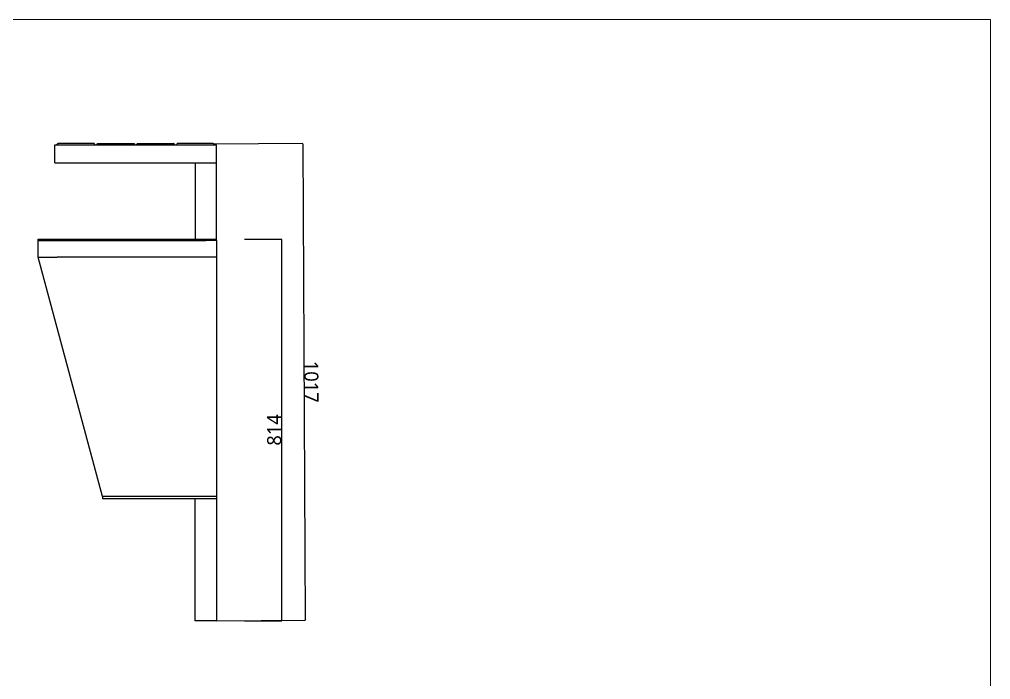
# Model space of a CAD drawing. Header units: millimetres. Extents: x 1287 to 5317, y -239 to 2577.
# Drawn here: x 3241 to 5313, y 1169 to 2577 of the extents above; entities that cross this region are included whole.
import ezdxf

# ---------------------------------------------------------------- set-up
doc = ezdxf.new("R2010")
doc.units = ezdxf.units.MM
doc.header["$MEASUREMENT"] = 0
doc.layers.add('Domyślny', color=7, linetype='Continuous', true_color=0x000000)
doc.layers.add('Utwórz2D linie widoczne', color=7, linetype='Continuous', true_color=0x000000)
doc.styles.add('Roboto', font='Roboto-Regular.ttf')
doc.dimstyles.new('Domyślny', dxfattribs={"dimtxt": 30, "dimasz": 1, "dimexe": 0.5, "dimexo": 0.5, "dimgap": 0.25, "dimtad": 1, "dimtoh": 1, "dimdec": 0, "dimzin": 1, "dimdsep": 46, "dimtxsty": 'Roboto', "dimcen": 0.5, "dimazin": 0, "dimtfac": 1, "dimtdec": 4, "dimtix": 1, "dimtmove": 1, "dimatfit": 3, "dimfxl": 0, "dimtolj": 1, "dimtzin": 1, "dimarcsym": 0})

# ---------------------------------------------------------------- blocks, each defined once
blk = doc.blocks.new('*D3')
at = {"layer": 'Defpoints', "color": 0}
for p in [(3720.9, 2107.9), (3720.9, 1294.3), (3800.4, 1294.3)]:
    blk.add_point(p, dxfattribs=at)
at = {"layer": 'Domyślny', "color": 0, "lineweight": -2}
for p, q in [((3721.4, 2107.9), (3800.9, 2107.9)), ((3800.4, 2106.9), (3800.4, 1295.3)), ((3721.4, 1294.3), (3800.9, 1294.3))]:
    blk.add_line(p, q, dxfattribs=at)
at = {"layer": 'Domyślny', "color": 0}
for points in [[(3800.5, 2106.9), (3800.2, 2106.9), (3800.4, 2107.9)], [(3800.2, 1295.3), (3800.5, 1295.3), (3800.4, 1294.3)]]:
    blk.add_solid(points, dxfattribs=at)
at = {"layer": 'Domyślny', "color": 0, "insert": (3784.7, 1701.1), "char_height": 30, "attachment_point": 5, "rotation": 90, "style": 'Roboto'}
blk.add_mtext('\\A1;814', dxfattribs=at)
blk = doc.blocks.new('*D4')
at = {"layer": 'Defpoints', "color": 0}
for p in [(3656, 2311.4), (3661.5, 1294.3), (3850.9, 1295.3)]:
    blk.add_point(p, dxfattribs=at)
at = {"layer": 'Domyślny', "color": 0, "lineweight": -2}
for p, q in [((3656.5, 2311.4), (3846, 2312.4)), ((3845.5, 2311.4), (3850.9, 1296.3)), ((3662, 1294.3), (3851.4, 1295.3))]:
    blk.add_line(p, q, dxfattribs=at)
at = {"layer": 'Domyślny', "color": 0}
for points in [[(3845.6, 2311.4), (3845.3, 2311.4), (3845.5, 2312.4)], [(3850.7, 1296.3), (3851.1, 1296.3), (3850.9, 1295.3)]]:
    blk.add_solid(points, dxfattribs=at)
at = {"layer": 'Domyślny', "color": 0, "insert": (3863.8, 1803.9), "char_height": 30, "attachment_point": 5, "rotation": 270.3064, "style": 'Roboto'}
blk.add_mtext('\\A1;1017', dxfattribs=at)

msp = doc.modelspace()

# ---------------------------------------------------------------- linework, layer by layer
at = {"layer": 'Domyślny', "color": 18, "lineweight": 15, "true_color": 0x000000}
for p, q in [((5313.2, 2576.6), (1286.8, 2576.6)), ((5313.2, -239.1), (5313.2, 2576.6))]:
    msp.add_line(p, q, dxfattribs=at)
at = {"layer": 'Utwórz2D linie widoczne'}
for p, q in [((3316.5, 2308.9), (3316.8, 2308.9)), ((3316.5, 2270.9), (3316.5, 2308.9)), ((3316.8, 2308.9), (3317.9, 2308.9)), ((3317.9, 2308.9), (3319.5, 2308.9)), ((3319.5, 2308.9), (3321.8, 2308.9)), ((3321.6, 2310.3), (3321.7, 2310.4)), ((3321.6, 2310.2), (3321.6, 2310.3)), ((3321.6, 2310.1), (3321.6, 2310.2)), ((3321.6, 2310.2), (3321.6, 2310.2)), ((3321.6, 2310), (3321.6, 2310.1)), ((3321.6, 2310), (3321.6, 2310)), ((3321.6, 2310), (3321.6, 2308.9)), ((3321.7, 2310.6), (3321.8, 2310.7)), ((3321.7, 2310.5), (3321.7, 2310.6)), ((3321.7, 2310.6), (3321.7, 2310.6)), ((3321.7, 2310.4), (3321.7, 2310.5)), ((3321.7, 2310.4), (3321.7, 2310.4)), ((3321.8, 2310.9), (3321.9, 2311)), ((3321.8, 2310.8), (3321.8, 2310.9)), ((3321.8, 2310.7), (3321.8, 2310.8)), ((3321.8, 2310.8), (3321.8, 2310.8)), ((3321.8, 2308.9), (3324.7, 2308.9)), ((3321.9, 2311), (3322, 2311.1)), ((3321.9, 2311), (3321.9, 2311)), ((3322, 2311.1), (3322, 2311.2)), ((3322, 2311.2), (3322.1, 2311.2)), ((3322, 2311.1), (3322, 2311.1)), ((3322.1, 2311.2), (3322.1, 2311.3)), ((3322.1, 2311.3), (3322.2, 2311.3)), ((3322.2, 2311.3), (3322.2, 2311.4)), ((3322.2, 2311.4), (3322.3, 2311.4)), ((3322.3, 2311.4), (3322.3, 2311.5)), ((3322.3, 2311.5), (3322.4, 2311.5)), ((3322.4, 2311.5), (3322.4, 2311.6)), ((3322.4, 2311.6), (3322.5, 2311.6)), ((3322.5, 2311.6), (3322.6, 2311.7)), ((3322.6, 2311.7), (3322.6, 2311.7)), ((3322.6, 2311.7), (3322.7, 2311.7)), ((3322.7, 2311.7), (3322.7, 2311.8)), ((3322.7, 2311.8), (3322.8, 2311.8)), ((3322.8, 2311.8), (3322.9, 2311.8)), ((3322.9, 2311.8), (3323, 2311.9)), ((3322.9, 2311.8), (3322.9, 2311.8)), ((3323, 2311.9), (3323.1, 2311.9)), ((3323.1, 2311.9), (3323.1, 2311.9)), ((3323.1, 2311.9), (3323.2, 2311.9)), ((3323.2, 2311.9), (3323.3, 2311.9)), ((3323.3, 2311.9), (3323.3, 2311.9)), ((3323.3, 2311.9), (3323.4, 2311.9)), ((3323.4, 2311.9), (3323.5, 2312)), ((3323.5, 2312), (3323.5, 2312)), ((3323.5, 2312), (3323.6, 2312)), ((3323.9, 2312), (3323.6, 2312)), ((3324.6, 2312), (3323.9, 2312)), ((3325.8, 2312), (3324.6, 2312)), ((3324.7, 2308.9), (3328, 2308.9)), ((3327.3, 2312), (3325.8, 2312)), ((3329.3, 2312), (3327.3, 2312)), ((3328, 2308.9), (3331.6, 2308.9)), ((3331.6, 2312), (3329.3, 2312)), ((3334.1, 2312), (3331.6, 2312)), ((3331.6, 2308.9), (3335.5, 2308.9)), ((3336.8, 2312), (3334.1, 2312)), ((3335.5, 2308.9), (3339.5, 2308.9)), ((3339.6, 2312), (3336.8, 2312)), ((3339.5, 2308.9), (3638.5, 2308.9)), ((3399.6, 2312), (3339.6, 2312)), ((3399.7, 2312), (3399.6, 2312)), ((3399.8, 2311.9), (3399.7, 2312)), ((3399.7, 2312), (3399.7, 2312)), ((3399.9, 2311.9), (3399.8, 2311.9)), ((3400, 2311.9), (3399.9, 2311.9)), ((3400.1, 2311.9), (3400, 2311.9)), ((3400, 2311.9), (3400, 2311.9)), ((3400.2, 2311.9), (3400.1, 2311.9)), ((3400.1, 2311.9), (3400.1, 2311.9)), ((3400.3, 2311.8), (3400.2, 2311.9)), ((3400.4, 2311.8), (3400.3, 2311.8)), ((3400.3, 2311.8), (3400.3, 2311.8)), ((3400.5, 2311.8), (3400.4, 2311.8)), ((3400.5, 2311.7), (3400.5, 2311.8)), ((3400.6, 2311.7), (3400.5, 2311.7)), ((3400.7, 2311.6), (3400.6, 2311.7)), ((3400.6, 2311.7), (3400.6, 2311.7)), ((3400.8, 2311.6), (3400.7, 2311.6)), ((3400.8, 2311.5), (3400.8, 2311.6)), ((3400.9, 2311.5), (3400.8, 2311.5)), ((3401, 2311.4), (3400.9, 2311.5)), ((3400.9, 2311.5), (3400.9, 2311.5)), ((3401.1, 2311.3), (3401, 2311.4)), ((3401, 2311.4), (3401, 2311.4)), ((3401.2, 2311.2), (3401.1, 2311.3)), ((3401.1, 2311.3), (3401.1, 2311.3)), ((3401.2, 2311.1), (3401.2, 2311.2)), ((3401.2, 2311.2), (3401.2, 2311.2)), ((3401.3, 2311.1), (3401.2, 2311.1)), ((3401.3, 2311), (3401.3, 2311.1)), ((3401.4, 2310.9), (3401.3, 2311)), ((3401.4, 2310.8), (3401.4, 2310.9)), ((3401.4, 2310.9), (3401.4, 2310.9)), ((3401.5, 2310.7), (3401.4, 2310.8)), ((3401.4, 2310.8), (3401.4, 2310.8)), ((3401.5, 2310.6), (3401.5, 2310.7)), ((3401.5, 2310.5), (3401.5, 2310.6)), ((3401.5, 2310.6), (3401.5, 2310.6)), ((3401.6, 2310.4), (3401.5, 2310.5)), ((3401.6, 2310.3), (3401.6, 2310.4)), ((3401.6, 2310.4), (3401.6, 2310.4)), ((3401.6, 2310.2), (3401.6, 2310.3)), ((3401.6, 2310.1), (3401.6, 2310.2)), ((3401.6, 2310.2), (3401.6, 2310.2)), ((3401.6, 2310), (3401.6, 2310.1)), ((3401.6, 2310), (3401.6, 2310)), ((3401.6, 2310), (3401.6, 2308.9)), ((3406.6, 2310.3), (3406.7, 2310.4)), ((3406.6, 2310.2), (3406.6, 2310.3)), ((3406.6, 2310.1), (3406.6, 2310.2)), ((3406.6, 2310.2), (3406.6, 2310.2)), ((3406.6, 2310), (3406.6, 2310.1)), ((3406.6, 2310), (3406.6, 2310)), ((3406.6, 2308.9), (3406.6, 2310)), ((3406.7, 2310.7), (3406.8, 2310.8)), ((3406.7, 2310.6), (3406.7, 2310.7)), ((3406.7, 2310.5), (3406.7, 2310.6)), ((3406.7, 2310.6), (3406.7, 2310.6)), ((3406.7, 2310.4), (3406.7, 2310.5)), ((3406.7, 2310.4), (3406.7, 2310.4)), ((3406.8, 2310.8), (3406.8, 2310.9)), ((3406.8, 2310.9), (3406.9, 2310.9)), ((3406.8, 2310.8), (3406.8, 2310.8)), ((3406.9, 2311), (3406.9, 2311.1)), ((3406.9, 2311.1), (3407, 2311.1)), ((3406.9, 2310.9), (3406.9, 2311)), ((3407, 2311.1), (3407, 2311.2)), ((3407, 2311.2), (3407.1, 2311.2)), ((3407.1, 2311.3), (3407.2, 2311.4)), ((3407.1, 2311.2), (3407.1, 2311.3)), ((3407.1, 2311.3), (3407.1, 2311.3)), ((3407.2, 2311.4), (3407.3, 2311.5)), ((3407.2, 2311.4), (3407.2, 2311.4)), ((3407.3, 2311.5), (3407.3, 2311.5)), ((3407.3, 2311.5), (3407.4, 2311.5)), ((3407.4, 2311.5), (3407.5, 2311.6)), ((3407.5, 2311.6), (3407.6, 2311.7)), ((3407.5, 2311.6), (3407.5, 2311.6)), ((3407.6, 2311.7), (3407.6, 2311.7)), ((3407.6, 2311.7), (3407.7, 2311.7)), ((3407.7, 2311.7), (3407.8, 2311.8)), ((3407.8, 2311.8), (3407.8, 2311.8)), ((3407.8, 2311.8), (3407.9, 2311.8)), ((3407.9, 2311.8), (3408, 2311.9)), ((3407.9, 2311.8), (3407.9, 2311.8)), ((3408, 2311.9), (3408.1, 2311.9)), ((3408.1, 2312), (3485.1, 2312)), ((3408.1, 2311.9), (3408.1, 2311.9)), ((3408.1, 2311.9), (3408.2, 2311.9)), ((3408.2, 2311.9), (3408.3, 2311.9)), ((3408.3, 2311.9), (3408.3, 2311.9)), ((3408.3, 2311.9), (3408.4, 2311.9)), ((3408.4, 2311.9), (3408.5, 2312)), ((3408.5, 2312), (3408.5, 2312)), ((3408.5, 2312), (3408.6, 2312)), ((3484.6, 2312), (3484.7, 2312)), ((3484.7, 2312), (3484.7, 2312)), ((3484.7, 2312), (3484.8, 2311.9)), ((3484.8, 2311.9), (3484.9, 2311.9)), ((3484.9, 2311.9), (3485, 2311.9)), ((3485, 2311.9), (3485, 2311.9)), ((3485, 2311.9), (3485.1, 2311.9)), ((3485.1, 2311.9), (3485.1, 2311.9)), ((3485.1, 2311.9), (3485.2, 2311.9)), ((3485.2, 2311.9), (3485.3, 2311.8)), ((3485.3, 2311.8), (3485.3, 2311.8)), ((3485.3, 2311.8), (3485.4, 2311.8)), ((3485.4, 2311.8), (3485.5, 2311.8)), ((3485.5, 2311.8), (3485.5, 2311.7)), ((3485.5, 2311.7), (3485.6, 2311.7)), ((3485.6, 2311.7), (3485.6, 2311.7)), ((3485.6, 2311.7), (3485.7, 2311.6)), ((3485.7, 2311.6), (3485.8, 2311.6)), ((3485.8, 2311.6), (3485.8, 2311.5)), ((3485.8, 2311.5), (3485.9, 2311.5)), ((3485.9, 2311.5), (3485.9, 2311.5)), ((3485.9, 2311.5), (3486, 2311.4)), ((3486, 2311.4), (3486, 2311.4)), ((3486, 2311.4), (3486.1, 2311.3)), ((3486.1, 2311.3), (3486.1, 2311.3)), ((3486.1, 2311.3), (3486.2, 2311.2)), ((3486.2, 2311.2), (3486.2, 2311.2)), ((3486.2, 2311.2), (3486.2, 2311.1)), ((3486.2, 2311.1), (3486.3, 2311.1)), ((3486.3, 2311.1), (3486.3, 2311)), ((3486.3, 2311), (3486.4, 2310.9)), ((3486.4, 2310.9), (3486.4, 2310.9)), ((3486.4, 2310.9), (3486.4, 2310.8)), ((3486.4, 2310.8), (3486.4, 2310.8)), ((3486.4, 2310.8), (3486.5, 2310.7)), ((3486.5, 2310.7), (3486.5, 2310.6)), ((3486.5, 2310.6), (3486.5, 2310.6)), ((3486.5, 2310.6), (3486.5, 2310.5)), ((3486.5, 2310.5), (3486.6, 2310.4)), ((3486.6, 2310.4), (3486.6, 2310.4)), ((3486.6, 2310.4), (3486.6, 2310.3)), ((3486.6, 2310.3), (3486.6, 2310.2)), ((3486.6, 2310.2), (3486.6, 2310.2)), ((3486.6, 2310.2), (3486.6, 2310.1)), ((3486.6, 2310.1), (3486.6, 2310)), ((3486.6, 2310), (3486.6, 2310)), ((3486.6, 2308.9), (3486.6, 2310)), ((3491.6, 2310.3), (3491.7, 2310.4)), ((3491.6, 2310.2), (3491.6, 2310.3)), ((3491.6, 2310.1), (3491.6, 2310.2)), ((3491.6, 2310.2), (3491.6, 2310.2)), ((3491.6, 2310), (3491.6, 2310.1)), ((3491.6, 2310), (3491.6, 2310)), ((3491.6, 2308.9), (3491.6, 2310)), ((3491.7, 2310.7), (3491.8, 2310.8)), ((3491.7, 2310.6), (3491.7, 2310.7)), ((3491.7, 2310.5), (3491.7, 2310.6)), ((3491.7, 2310.6), (3491.7, 2310.6)), ((3491.7, 2310.4), (3491.7, 2310.5)), ((3491.7, 2310.4), (3491.7, 2310.4)), ((3491.8, 2310.8), (3491.8, 2310.9)), ((3491.8, 2310.9), (3491.9, 2310.9)), ((3491.8, 2310.8), (3491.8, 2310.8)), ((3491.9, 2311), (3491.9, 2311.1)), ((3491.9, 2311.1), (3492, 2311.1)), ((3491.9, 2310.9), (3491.9, 2311)), ((3492, 2311.1), (3492, 2311.2)), ((3492, 2311.2), (3492.1, 2311.2)), ((3492.1, 2311.3), (3492.2, 2311.4)), ((3492.1, 2311.2), (3492.1, 2311.3)), ((3492.1, 2311.3), (3492.1, 2311.3)), ((3492.2, 2311.4), (3492.3, 2311.5)), ((3492.2, 2311.4), (3492.2, 2311.4)), ((3492.3, 2311.5), (3492.3, 2311.5)), ((3492.3, 2311.5), (3492.4, 2311.5)), ((3492.4, 2311.5), (3492.5, 2311.6)), ((3492.5, 2311.6), (3492.6, 2311.7)), ((3492.5, 2311.6), (3492.5, 2311.6)), ((3492.6, 2311.7), (3492.6, 2311.7)), ((3492.6, 2311.7), (3492.7, 2311.7)), ((3492.7, 2311.7), (3492.8, 2311.8)), ((3492.8, 2311.8), (3492.8, 2311.8)), ((3492.8, 2311.8), (3492.9, 2311.8)), ((3492.9, 2311.8), (3493, 2311.9)), ((3492.9, 2311.8), (3492.9, 2311.8)), ((3493, 2311.9), (3493.1, 2311.9)), ((3493.1, 2311.9), (3493.1, 2311.9)), ((3493.1, 2311.9), (3493.2, 2311.9)), ((3493.2, 2311.9), (3493.3, 2311.9)), ((3493.3, 2311.9), (3493.3, 2311.9)), ((3493.3, 2311.9), (3493.4, 2311.9)), ((3493.4, 2311.9), (3493.5, 2312)), ((3493.5, 2312), (3493.5, 2312)), ((3493.5, 2312), (3493.6, 2312)), ((3493.6, 2312), (3569.6, 2312)), ((3569.7, 2312), (3569.6, 2312)), ((3569.8, 2311.9), (3569.7, 2312)), ((3569.7, 2312), (3569.7, 2312)), ((3569.9, 2311.9), (3569.8, 2311.9)), ((3570, 2311.9), (3569.9, 2311.9)), ((3570.1, 2311.9), (3570, 2311.9)), ((3570, 2311.9), (3570, 2311.9)), ((3570.2, 2311.9), (3570.1, 2311.9)), ((3570.1, 2311.9), (3570.1, 2311.9)), ((3570.3, 2311.8), (3570.2, 2311.9)), ((3570.4, 2311.8), (3570.3, 2311.8)), ((3570.3, 2311.8), (3570.3, 2311.8)), ((3570.5, 2311.8), (3570.4, 2311.8)), ((3570.5, 2311.7), (3570.5, 2311.8)), ((3570.6, 2311.7), (3570.5, 2311.7)), ((3570.7, 2311.6), (3570.6, 2311.7)), ((3570.6, 2311.7), (3570.6, 2311.7)), ((3570.8, 2311.6), (3570.7, 2311.6)), ((3570.8, 2311.5), (3570.8, 2311.6)), ((3570.9, 2311.5), (3570.8, 2311.5)), ((3571, 2311.4), (3570.9, 2311.5)), ((3570.9, 2311.5), (3570.9, 2311.5)), ((3571.1, 2311.3), (3571, 2311.4)), ((3571, 2311.4), (3571, 2311.4)), ((3571.2, 2311.2), (3571.1, 2311.3)), ((3571.1, 2311.3), (3571.1, 2311.3)), ((3571.2, 2311.1), (3571.2, 2311.2)), ((3571.2, 2311.2), (3571.2, 2311.2)), ((3571.3, 2311.1), (3571.2, 2311.1)), ((3571.3, 2311), (3571.3, 2311.1)), ((3571.4, 2310.9), (3571.3, 2311)), ((3571.4, 2310.8), (3571.4, 2310.9)), ((3571.4, 2310.9), (3571.4, 2310.9)), ((3571.5, 2310.7), (3571.4, 2310.8)), ((3571.4, 2310.8), (3571.4, 2310.8)), ((3571.5, 2310.6), (3571.5, 2310.7)), ((3571.5, 2310.5), (3571.5, 2310.6)), ((3571.5, 2310.6), (3571.5, 2310.6)), ((3571.6, 2310.4), (3571.5, 2310.5)), ((3571.6, 2310.3), (3571.6, 2310.4)), ((3571.6, 2310.4), (3571.6, 2310.4)), ((3571.6, 2310.2), (3571.6, 2310.3)), ((3571.6, 2310.1), (3571.6, 2310.2)), ((3571.6, 2310.2), (3571.6, 2310.2)), ((3571.6, 2310), (3571.6, 2310.1)), ((3571.6, 2310), (3571.6, 2310)), ((3571.6, 2308.9), (3571.6, 2310)), ((3576.7, 2310.4), (3576.6, 2310.3)), ((3576.6, 2310.3), (3576.6, 2310.2)), ((3576.6, 2310.2), (3576.6, 2310.2)), ((3576.6, 2310.2), (3576.6, 2310.1)), ((3576.6, 2310.1), (3576.6, 2310)), ((3576.6, 2310), (3576.6, 2310)), ((3576.6, 2310), (3576.6, 2308.9)), ((3576.8, 2310.8), (3576.7, 2310.7)), ((3576.7, 2310.7), (3576.7, 2310.6)), ((3576.7, 2310.6), (3576.7, 2310.6)), ((3576.7, 2310.6), (3576.7, 2310.5)), ((3576.7, 2310.5), (3576.7, 2310.4)), ((3576.7, 2310.4), (3576.7, 2310.4)), ((3576.9, 2310.9), (3576.8, 2310.9)), ((3576.8, 2310.9), (3576.8, 2310.8)), ((3576.8, 2310.8), (3576.8, 2310.8)), ((3577, 2311.1), (3576.9, 2311.1)), ((3576.9, 2311.1), (3576.9, 2311)), ((3576.9, 2311), (3576.9, 2310.9)), ((3577.1, 2311.2), (3577, 2311.2)), ((3577, 2311.2), (3577, 2311.1)), ((3577.2, 2311.4), (3577.1, 2311.3)), ((3577.1, 2311.3), (3577.1, 2311.3)), ((3577.1, 2311.3), (3577.1, 2311.2)), ((3577.3, 2311.5), (3577.2, 2311.4)), ((3577.2, 2311.4), (3577.2, 2311.4)), ((3577.4, 2311.5), (3577.3, 2311.5)), ((3577.3, 2311.5), (3577.3, 2311.5)), ((3577.5, 2311.6), (3577.4, 2311.5)), ((3577.6, 2311.7), (3577.5, 2311.6)), ((3577.5, 2311.6), (3577.5, 2311.6)), ((3577.7, 2311.7), (3577.6, 2311.7)), ((3577.6, 2311.7), (3577.6, 2311.7)), ((3577.8, 2311.8), (3577.7, 2311.7)), ((3577.9, 2311.8), (3577.8, 2311.8)), ((3577.8, 2311.8), (3577.8, 2311.8)), ((3578, 2311.9), (3577.9, 2311.8)), ((3577.9, 2311.8), (3577.9, 2311.8)), ((3578.1, 2311.9), (3578, 2311.9)), ((3578.2, 2311.9), (3578.1, 2311.9)), ((3578.1, 2311.9), (3578.1, 2311.9)), ((3578.3, 2311.9), (3578.2, 2311.9)), ((3578.4, 2311.9), (3578.3, 2311.9)), ((3578.3, 2311.9), (3578.3, 2311.9)), ((3578.5, 2312), (3578.4, 2311.9)), ((3578.6, 2312), (3578.5, 2312)), ((3578.5, 2312), (3578.5, 2312)), ((3638.6, 2312), (3578.6, 2312)), ((3638.5, 2308.9), (3642.5, 2308.9)), ((3641.4, 2312), (3638.6, 2312)), ((3644.1, 2312), (3641.4, 2312)), ((3642.5, 2308.9), (3646.3, 2308.9)), ((3646.6, 2312), (3644.1, 2312)), ((3646.3, 2308.9), (3650, 2308.9)), ((3648.9, 2312), (3646.6, 2312)), ((3650.9, 2312), (3648.9, 2312)), ((3650, 2308.9), (3653.2, 2308.9)), ((3652.5, 2312), (3650.9, 2312)), ((3653.6, 2312), (3652.5, 2312)), ((3653.2, 2308.9), (3656.1, 2308.9)), ((3654.4, 2312), (3653.6, 2312)), ((3654.6, 2312), (3654.4, 2312)), ((3654.6, 2312), (3654.7, 2312)), ((3654.7, 2312), (3654.7, 2312)), ((3654.7, 2312), (3654.8, 2311.9)), ((3654.8, 2311.9), (3654.9, 2311.9)), ((3654.9, 2311.9), (3655, 2311.9)), ((3655, 2311.9), (3655, 2311.9)), ((3655, 2311.9), (3655.1, 2311.9)), ((3655.1, 2311.9), (3655.2, 2311.9)), ((3655.2, 2311.9), (3655.2, 2311.9)), ((3655.2, 2311.9), (3655.3, 2311.8)), ((3655.3, 2311.8), (3655.4, 2311.8)), ((3655.4, 2311.8), (3655.4, 2311.8)), ((3655.4, 2311.8), (3655.5, 2311.8)), ((3655.5, 2311.8), (3655.5, 2311.7)), ((3655.5, 2311.7), (3655.6, 2311.7)), ((3655.6, 2311.7), (3655.7, 2311.7)), ((3655.7, 2311.7), (3655.7, 2311.6)), ((3655.7, 2311.6), (3655.8, 2311.6)), ((3655.8, 2311.6), (3655.8, 2311.5)), ((3655.8, 2311.5), (3655.9, 2311.5)), ((3655.9, 2311.5), (3655.9, 2311.4)), ((3655.9, 2311.4), (3656, 2311.4)), ((3656, 2311.4), (3656, 2311.3)), ((3656, 2311.3), (3656.1, 2311.3)), ((3656.1, 2311.3), (3656.1, 2311.2)), ((3656.1, 2311.2), (3656.2, 2311.2)), ((3656.1, 2308.9), (3658.4, 2308.9)), ((3656.2, 2311.2), (3656.2, 2311.1)), ((3656.2, 2311.1), (3656.3, 2311.1)), ((3656.3, 2311.1), (3656.3, 2311)), ((3656.3, 2311), (3656.3, 2311)), ((3656.3, 2311), (3656.4, 2310.9)), ((3656.4, 2310.9), (3656.4, 2310.8)), ((3656.4, 2310.8), (3656.4, 2310.8)), ((3656.4, 2310.8), (3656.5, 2310.7)), ((3656.5, 2310.7), (3656.5, 2310.6)), ((3656.5, 2310.6), (3656.5, 2310.6)), ((3656.5, 2310.6), (3656.5, 2310.5)), ((3656.5, 2310.5), (3656.6, 2310.4)), ((3656.6, 2310.4), (3656.6, 2310.4)), ((3656.6, 2310.4), (3656.6, 2310.3)), ((3656.6, 2310.3), (3656.6, 2310.2)), ((3656.6, 2310.2), (3656.6, 2310.2)), ((3656.6, 2310.2), (3656.6, 2310.1)), ((3656.6, 2310.1), (3656.6, 2310)), ((3656.6, 2310), (3656.6, 2308.9)), ((3656.6, 2310), (3656.6, 2310)), ((3658.4, 2308.9), (3660.1, 2308.9)), ((3660.1, 2308.9), (3661.1, 2308.9)), ((3661.1, 2308.9), (3661.5, 2308.9)), ((3661.5, 2270.9), (3661.5, 2308.9)), ((3316.5, 2270.9), (3316.8, 2270.9)), ((3316.8, 2270.9), (3317.9, 2270.9)), ((3317.9, 2270.9), (3319.5, 2270.9)), ((3319.5, 2270.9), (3321.8, 2270.9)), ((3321.8, 2270.9), (3324.7, 2270.9)), ((3324.7, 2270.9), (3328, 2270.9)), ((3328, 2270.9), (3331.6, 2270.9)), ((3331.6, 2270.9), (3335.5, 2270.9)), ((3335.5, 2270.9), (3339.5, 2270.9)), ((3339.5, 2270.9), (3616.5, 2270.9)), ((3616.5, 2270.9), (3638.5, 2270.9)), ((3616.5, 2107.9), (3616.5, 2270.9)), ((3638.5, 2270.9), (3642.5, 2270.9)), ((3642.5, 2270.9), (3646.3, 2270.9)), ((3646.3, 2270.9), (3650, 2270.9)), ((3650, 2270.9), (3653.2, 2270.9)), ((3653.2, 2270.9), (3656.1, 2270.9)), ((3656.1, 2270.9), (3658.4, 2270.9)), ((3658.4, 2270.9), (3660.1, 2270.9)), ((3660.1, 2270.9), (3661.1, 2270.9)), ((3661.1, 2270.9), (3661.5, 2270.9)), ((3661.5, 2107.9), (3661.5, 2270.9)), ((3281.3, 2107.9), (3281.5, 2107.9)), ((3281.3, 2104.9), (3281.3, 2107.9)), ((3281.3, 2104.9), (3281.5, 2104.9)), ((3281.3, 2069.9), (3281.3, 2104.9)), ((3281.5, 2107.9), (3282.4, 2107.9)), ((3281.5, 2104.9), (3282.4, 2104.9)), ((3282.4, 2107.9), (3283.8, 2107.9)), ((3282.4, 2104.9), (3283.8, 2104.9)), ((3283.8, 2107.9), (3285.7, 2107.9)), ((3283.8, 2104.9), (3285.7, 2104.9)), ((3285.7, 2107.9), (3288, 2107.9)), ((3285.7, 2104.9), (3288, 2104.9)), ((3288, 2107.9), (3290.7, 2107.9)), ((3288, 2104.9), (3290.7, 2104.9)), ((3290.7, 2107.9), (3293.8, 2107.9)), ((3290.7, 2104.9), (3293.8, 2104.9)), ((3293.8, 2107.9), (3297.2, 2107.9)), ((3293.8, 2104.9), (3297.2, 2104.9)), ((3297.2, 2107.9), (3300.7, 2107.9)), ((3297.2, 2104.9), (3300.7, 2104.9)), ((3300.7, 2107.9), (3304.3, 2107.9)), ((3300.7, 2104.9), (3304.3, 2104.9)), ((3304.3, 2107.9), (3638.5, 2107.9)), ((3304.3, 2104.9), (3638.5, 2104.9)), ((3638.5, 2107.9), (3642.5, 2107.9)), ((3642.5, 2104.9), (3638.5, 2104.9)), ((3642.5, 2107.9), (3646.3, 2107.9)), ((3646.3, 2104.9), (3642.5, 2104.9)), ((3646.3, 2107.9), (3650, 2107.9)), ((3650, 2104.9), (3646.3, 2104.9)), ((3650, 2107.9), (3653.2, 2107.9)), ((3653.2, 2104.9), (3650, 2104.9)), ((3653.2, 2107.9), (3656.1, 2107.9)), ((3656.1, 2104.9), (3653.2, 2104.9)), ((3656.1, 2107.9), (3658.4, 2107.9)), ((3658.4, 2104.9), (3656.1, 2104.9)), ((3658.4, 2107.9), (3660.1, 2107.9)), ((3660.1, 2104.9), (3658.4, 2104.9)), ((3660.1, 2107.9), (3661.1, 2107.9)), ((3661.1, 2104.9), (3660.1, 2104.9)), ((3661.1, 2107.9), (3661.5, 2107.9)), ((3661.5, 2104.9), (3661.1, 2104.9)), ((3661.5, 2104.9), (3661.5, 2107.9)), ((3661.5, 2104.9), (3661.5, 2069.9)), ((3418.1, 1559.3), (3281.3, 2069.9)), ((3281.3, 2069.9), (3281.5, 2069.9)), ((3281.5, 2069.9), (3282.4, 2069.9)), ((3282.4, 2069.9), (3283.8, 2069.9)), ((3283.8, 2069.9), (3285.7, 2069.9)), ((3285.7, 2069.9), (3288, 2069.9)), ((3288, 2069.9), (3290.7, 2069.9)), ((3290.7, 2069.9), (3293.8, 2069.9)), ((3293.8, 2069.9), (3297.2, 2069.9)), ((3297.2, 2069.9), (3300.7, 2069.9)), ((3300.7, 2069.9), (3304.3, 2069.9)), ((3304.3, 2069.9), (3321.3, 2069.9)), ((3616.5, 2069.9), (3321.3, 2069.9)), ((3638.5, 2069.9), (3616.5, 2069.9)), ((3642.5, 2069.9), (3638.5, 2069.9)), ((3646.3, 2069.9), (3642.5, 2069.9)), ((3650, 2069.9), (3646.3, 2069.9)), ((3653.2, 2069.9), (3650, 2069.9)), ((3656.1, 2069.9), (3653.2, 2069.9)), ((3658.4, 2069.9), (3656.1, 2069.9)), ((3660.1, 2069.9), (3658.4, 2069.9)), ((3661.1, 2069.9), (3660.1, 2069.9)), ((3661.5, 2069.9), (3661.1, 2069.9)), ((3661.5, 2069.9), (3661.5, 1559.3)), ((3418.1, 1559.3), (3418.1, 1554.3)), ((3418.4, 1559.3), (3418.1, 1559.3)), ((3418.4, 1554.3), (3418.1, 1554.3)), ((3419.2, 1559.3), (3418.4, 1559.3)), ((3419.2, 1554.3), (3418.4, 1554.3)), ((3420.6, 1559.3), (3419.2, 1559.3)), ((3420.6, 1554.3), (3419.2, 1554.3)), ((3422.5, 1559.3), (3420.6, 1559.3)), ((3422.5, 1554.3), (3420.6, 1554.3)), ((3424.8, 1559.3), (3422.5, 1559.3)), ((3424.8, 1554.3), (3422.5, 1554.3)), ((3427.5, 1559.3), (3424.8, 1559.3)), ((3427.5, 1554.3), (3424.8, 1554.3)), ((3430.6, 1559.3), (3427.5, 1559.3)), ((3430.6, 1554.3), (3427.5, 1554.3)), ((3434, 1559.3), (3430.6, 1559.3)), ((3434, 1554.3), (3430.6, 1554.3)), ((3437.5, 1559.3), (3434, 1559.3)), ((3437.5, 1554.3), (3434, 1554.3)), ((3441.1, 1559.3), (3437.5, 1559.3)), ((3441.1, 1554.3), (3437.5, 1554.3)), ((3458.1, 1559.3), (3441.1, 1559.3)), ((3638.5, 1554.3), (3441.1, 1554.3)), ((3616.5, 1559.3), (3458.1, 1559.3)), ((3615.5, 1554.3), (3615.5, 1294.3)), ((3638.5, 1559.3), (3616.5, 1559.3)), ((3642.5, 1559.3), (3638.5, 1559.3)), ((3642.5, 1554.3), (3638.5, 1554.3)), ((3646.3, 1559.3), (3642.5, 1559.3)), ((3646.3, 1554.3), (3642.5, 1554.3)), ((3650, 1559.3), (3646.3, 1559.3)), ((3650, 1554.3), (3646.3, 1554.3)), ((3653.2, 1559.3), (3650, 1559.3)), ((3653.2, 1554.3), (3650, 1554.3)), ((3656.1, 1559.3), (3653.2, 1559.3)), ((3656.1, 1554.3), (3653.2, 1554.3)), ((3658.4, 1559.3), (3656.1, 1559.3)), ((3658.4, 1554.3), (3656.1, 1554.3)), ((3660.1, 1559.3), (3658.4, 1559.3)), ((3660.1, 1554.3), (3658.4, 1554.3)), ((3661.1, 1559.3), (3660.1, 1559.3)), ((3661.1, 1554.3), (3660.1, 1554.3)), ((3661.5, 1559.3), (3661.1, 1559.3)), ((3661.5, 1554.3), (3661.1, 1554.3)), ((3661.5, 1559.3), (3661.5, 1554.3)), ((3661.5, 1554.3), (3661.5, 1549.3)), ((3661.5, 1554.3), (3661.5, 1294.3)), ((3661.5, 1294.3), (3615.5, 1294.3))]:
    msp.add_line(p, q, dxfattribs=at)

# ---------------------------------------------------------------- dimensions: what is measured, and where the dimension line sits
at = {"layer": 'Domyślny'}
for p1, p2, distance, picture, middle in [((3656, 2311.4), (3661.5, 1294.3), 189.4, '*D4', (3863.8, 1803.9)), ((3720.9, 2107.9), (3720.9, 1294.3), 79.5, '*D3', (3784.7, 1701.1))]:
    dim = msp.add_aligned_dim(p1=p1, p2=p2, distance=distance, dimstyle='Domyślny', dxfattribs=at)
    dim.commit()
    dim.dimension.update_dxf_attribs({"geometry": picture, "text_midpoint": middle})

doc.saveas('drawing.dxf')
